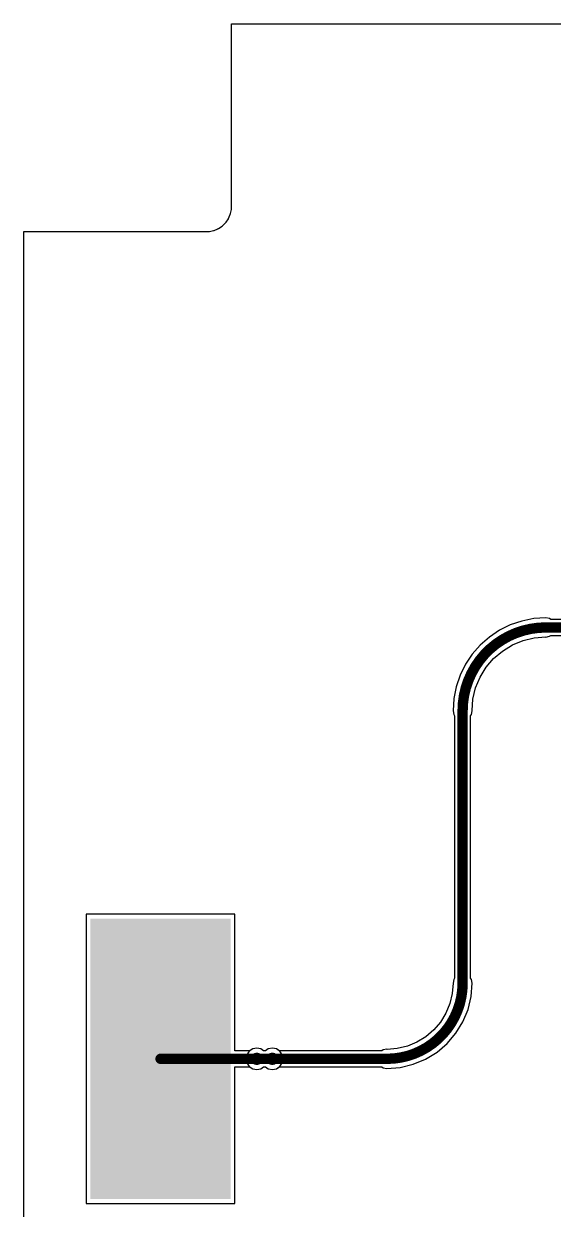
# Model space of a CAD drawing. Header units: millimetres. Extents: x 0.2 to 99.8, y 0.1 to 99.7.
# Drawn here: x 0.2 to 25.7, y 42.6 to 99.7 of the extents above; entities that cross this region are included whole.
import ezdxf

# ---------------------------------------------------------------- set-up
doc = ezdxf.new("R2010")
doc.units = ezdxf.units.MM
for name, color, linetype in [('BottomLayer', 5, 'Continuous'), ('TopLayer', 1, 'Continuous'), ('ViaHoleLayer', 16, 'Continuous')]:
    doc.layers.add(name, color=color, linetype=linetype)

# ---------------------------------------------------------------- blocks, each defined once
blk = doc.blocks.new('ANTENNA_PAD_4')
at = {"layer": 'TopLayer'}
blk.add_hatch(color=1, dxfattribs=at).paths.add_polyline_path([(-6.75, 3.337), (6.75, 3.337), (6.75, -3.413), (-6.75, -3.413)])

msp = doc.modelspace()

# ---------------------------------------------------------------- hatches: boundary and pattern name
at = {"layer": 'BottomLayer'}
h = msp.add_hatch(color=5, dxfattribs=at)
edge = h.paths.add_edge_path()
edge.add_arc((11.43, 49.86), 0.3, 0, 360)
h = msp.add_hatch(color=5, dxfattribs=at)
edge = h.paths.add_edge_path()
edge.add_arc((12.181, 49.86), 0.3, 0, 360)
at = {"layer": 'TopLayer'}
h = msp.add_hatch(color=1, dxfattribs=at)
edge = h.paths.add_edge_path()
edge.add_arc((11.43, 49.86), 0.3, 0, 360)
h = msp.add_hatch(color=1, dxfattribs=at)
edge = h.paths.add_edge_path()
edge.add_arc((12.181, 49.86), 0.3, 0, 360)
at = {"layer": 'ViaHoleLayer'}
h = msp.add_hatch(color=16, dxfattribs=at)
edge = h.paths.add_edge_path()
edge.add_arc((11.43, 49.86), 0.15, 0, 360)
h = msp.add_hatch(color=16, dxfattribs=at)
edge = h.paths.add_edge_path()
edge.add_arc((12.181, 49.86), 0.15, 0, 360)

# ---------------------------------------------------------------- linework, layer by layer
at = {"layer": 'BottomLayer'}
for p, q in [((10.217, 90.86), (10.217, 99.656)), ((10.217, 99.656), (89.809, 99.656)), ((10.17, 90.53), (10.208, 90.723)), ((10.208, 90.738), (10.212, 90.752)), ((10.208, 90.723), (10.208, 90.738)), ((10.212, 90.752), (10.216, 90.85)), ((10.216, 90.855), (10.217, 90.86)), ((10.216, 90.85), (10.216, 90.855)), ((9.955, 90.113), (10.064, 90.276)), ((10.064, 90.276), (10.072, 90.294)), ((10.072, 90.294), (10.083, 90.311)), ((10.083, 90.311), (10.158, 90.492)), ((10.158, 90.492), (10.162, 90.512)), ((10.162, 90.512), (10.17, 90.53)), ((0.217, 10.064), (0.217, 89.656)), ((0.217, 89.656), (9.013, 89.656)), ((9.013, 89.656), (9.018, 89.657)), ((9.018, 89.657), (9.023, 89.657)), ((9.023, 89.657), (9.121, 89.662)), ((9.121, 89.662), (9.135, 89.665)), ((9.135, 89.665), (9.15, 89.665)), ((9.15, 89.665), (9.343, 89.703)), ((9.343, 89.703), (9.361, 89.711)), ((9.361, 89.711), (9.381, 89.715)), ((9.381, 89.715), (9.562, 89.79)), ((9.562, 89.79), (9.579, 89.801)), ((9.579, 89.801), (9.597, 89.809)), ((9.597, 89.809), (9.76, 89.918)), ((9.76, 89.918), (9.775, 89.932)), ((9.775, 89.932), (9.791, 89.943)), ((9.791, 89.943), (9.93, 90.082)), ((9.93, 90.082), (9.941, 90.099)), ((9.941, 90.099), (9.955, 90.113)), ((23.632, 70.734), (23.108, 70.476)), ((24.185, 70.922), (23.632, 70.734)), ((24.758, 71.036), (24.185, 70.922)), ((25.341, 71.074), (24.758, 71.036)), ((25.518, 71.038), (25.341, 71.074)), ((25.341, 71.074), (25.341, 71.074)), ((25.582, 70.996), (25.518, 71.038)), ((29.997, 70.996), (25.582, 70.996)), ((23.108, 70.476), (22.622, 70.151)), ((24.786, 70.114), (25.334, 70.157)), ((25.334, 70.157), (25.341, 70.15)), ((25.341, 70.15), (25.518, 70.186)), ((25.518, 70.186), (25.582, 70.228)), ((25.582, 70.228), (29.997, 70.228)), ((22.182, 69.766), (21.797, 69.326)), ((22.622, 70.151), (22.182, 69.766)), ((23.254, 69.479), (23.729, 69.771)), ((23.729, 69.771), (24.244, 69.984)), ((24.244, 69.984), (24.786, 70.114)), ((25.341, 70.15), (25.341, 70.15)), ((21.797, 69.326), (21.472, 68.84)), ((22.469, 68.694), (22.83, 69.118)), ((22.83, 69.118), (23.254, 69.479)), ((21.472, 68.84), (21.214, 68.316)), ((22.177, 68.219), (22.469, 68.694)), ((21.214, 68.316), (21.026, 67.763)), ((21.964, 67.704), (22.177, 68.219)), ((21.026, 67.763), (20.912, 67.19)), ((21.834, 67.162), (21.964, 67.704)), ((20.912, 67.19), (20.874, 66.607)), ((21.791, 66.614), (21.834, 67.162)), ((20.874, 66.607), (20.874, 66.607)), ((20.874, 66.607), (20.91, 66.43)), ((20.91, 66.43), (20.952, 66.366)), ((20.952, 66.366), (20.952, 53.743)), ((21.72, 66.366), (21.762, 66.43)), ((21.72, 53.743), (21.72, 66.366)), ((21.762, 66.43), (21.798, 66.607)), ((21.798, 66.607), (21.791, 66.614)), ((21.798, 66.607), (21.798, 66.607)), ((20.91, 53.679), (20.874, 53.503)), ((20.952, 53.743), (20.91, 53.679)), ((21.762, 53.679), (21.72, 53.743)), ((21.798, 53.503), (21.762, 53.679)), ((20.88, 53.497), (20.841, 53.004)), ((20.874, 53.503), (20.874, 53.503)), ((20.874, 53.503), (20.88, 53.497)), ((21.751, 52.86), (21.801, 53.503)), ((21.801, 53.503), (21.798, 53.503)), ((20.724, 52.518), (20.533, 52.056)), ((20.841, 53.004), (20.724, 52.518)), ((21.6, 52.233), (21.751, 52.86)), ((20.533, 52.056), (20.272, 51.629)), ((21.354, 51.638), (21.6, 52.233)), ((20.272, 51.629), (19.947, 51.249)), ((21.017, 51.088), (21.354, 51.638)), ((19.567, 50.924), (19.14, 50.663)), ((19.947, 51.249), (19.567, 50.924)), ((20.598, 50.598), (21.017, 51.088)), ((11.067, 50.223), (10.956, 50.056)), ((11.234, 50.334), (11.067, 50.223)), ((11.43, 50.373), (11.234, 50.334)), ((11.626, 50.334), (11.43, 50.373)), ((11.761, 50.244), (11.626, 50.334)), ((11.85, 50.244), (11.761, 50.244)), ((11.985, 50.334), (11.85, 50.244)), ((12.181, 50.373), (11.985, 50.334)), ((12.377, 50.334), (12.181, 50.373)), ((12.512, 50.244), (12.377, 50.334)), ((17.453, 50.244), (12.512, 50.244)), ((17.517, 50.286), (17.453, 50.244)), ((17.693, 50.322), (17.517, 50.286)), ((17.699, 50.316), (17.693, 50.322)), ((17.693, 50.322), (17.693, 50.322)), ((18.192, 50.355), (17.699, 50.316)), ((18.678, 50.472), (18.192, 50.355)), ((19.14, 50.663), (18.678, 50.472)), ((20.108, 50.179), (20.598, 50.598)), ((10.956, 50.056), (10.917, 49.86)), ((10.917, 49.86), (10.956, 49.664)), ((10.956, 49.664), (11.067, 49.497)), ((18.963, 49.596), (19.558, 49.842)), ((19.558, 49.842), (20.108, 50.179)), ((11.067, 49.497), (11.234, 49.386)), ((11.234, 49.386), (11.43, 49.347)), ((11.43, 49.347), (11.626, 49.386)), ((11.626, 49.386), (11.761, 49.476)), ((11.761, 49.476), (11.85, 49.476)), ((11.85, 49.476), (11.985, 49.386)), ((11.985, 49.386), (12.181, 49.347)), ((12.181, 49.347), (12.377, 49.386)), ((12.377, 49.386), (12.512, 49.476)), ((12.512, 49.476), (17.453, 49.476)), ((17.453, 49.476), (17.517, 49.434)), ((17.517, 49.434), (17.693, 49.398)), ((17.693, 49.395), (18.336, 49.445)), ((17.693, 49.398), (17.693, 49.395)), ((18.336, 49.445), (18.963, 49.596))]:
    msp.add_line(p, q, dxfattribs=at)
at = {"layer": 'BottomLayer', "const_width": 0.499}
for points in [[(21.336, 66.607, -0.414214), (25.341, 70.612)], [(21.336, 53.503, -0.414214), (17.693, 49.86)]]:
    msp.add_lwpolyline(points, format="xyb", dxfattribs=at)
for points in [[(25.341, 70.612), (31.407, 70.612)], [(21.336, 53.503), (21.336, 66.607)], [(11.43, 49.86), (12.181, 49.86)], [(12.181, 49.86), (17.693, 49.86)]]:
    msp.add_lwpolyline(points, dxfattribs=at)
at = {"layer": 'BottomLayer', "const_width": 0.249}
for points in [[(25.217, 70.612, 1), (25.466, 70.612, 1)], [(25.217, 70.612, 1), (25.466, 70.612, 1)], [(21.211, 66.607, 1), (21.461, 66.607, 1)], [(21.211, 66.607, 1), (21.461, 66.607, 1)], [(21.211, 53.503, 1), (21.461, 53.503, 1)], [(21.211, 53.503, 1), (21.461, 53.503, 1)], [(11.305, 49.86, 1), (11.555, 49.86, 1)], [(12.056, 49.86, 1), (12.306, 49.86, 1)], [(12.056, 49.86, 1), (12.306, 49.86, 1)], [(17.569, 49.86, 1), (17.818, 49.86, 1)], [(17.569, 49.86, 1), (17.818, 49.86, 1)]]:
    msp.add_lwpolyline(points, format="xyb", close=True, dxfattribs=at)
at = {"layer": 'TopLayer'}
for p, q in [((10.217, 90.86), (10.217, 99.656)), ((10.217, 99.656), (89.809, 99.656)), ((10.17, 90.53), (10.208, 90.723)), ((10.208, 90.738), (10.212, 90.752)), ((10.208, 90.723), (10.208, 90.738)), ((10.212, 90.752), (10.216, 90.85)), ((10.216, 90.855), (10.217, 90.86)), ((10.216, 90.85), (10.216, 90.855)), ((9.955, 90.113), (10.064, 90.276)), ((10.064, 90.276), (10.072, 90.294)), ((10.072, 90.294), (10.083, 90.311)), ((10.083, 90.311), (10.158, 90.492)), ((10.158, 90.492), (10.162, 90.512)), ((10.162, 90.512), (10.17, 90.53)), ((0.217, 10.064), (0.217, 89.656)), ((0.217, 89.656), (9.013, 89.656)), ((9.013, 89.656), (9.018, 89.657)), ((9.018, 89.657), (9.023, 89.657)), ((9.023, 89.657), (9.121, 89.662)), ((9.121, 89.662), (9.135, 89.665)), ((9.135, 89.665), (9.15, 89.665)), ((9.15, 89.665), (9.343, 89.703)), ((9.343, 89.703), (9.361, 89.711)), ((9.361, 89.711), (9.381, 89.715)), ((9.381, 89.715), (9.562, 89.79)), ((9.562, 89.79), (9.579, 89.801)), ((9.579, 89.801), (9.597, 89.809)), ((9.597, 89.809), (9.76, 89.918)), ((9.76, 89.918), (9.775, 89.932)), ((9.775, 89.932), (9.791, 89.943)), ((9.791, 89.943), (9.93, 90.082)), ((9.93, 90.082), (9.941, 90.099)), ((9.941, 90.099), (9.955, 90.113)), ((10.379, 56.813), (3.223, 56.813)), ((3.223, 56.813), (3.223, 42.907)), ((10.379, 50.244), (10.379, 56.813)), ((11.099, 50.244), (10.379, 50.244)), ((11.234, 50.334), (11.099, 50.244)), ((11.43, 50.373), (11.234, 50.334)), ((11.626, 50.334), (11.43, 50.373)), ((11.761, 50.244), (11.626, 50.334)), ((11.85, 50.244), (11.761, 50.244)), ((11.985, 50.334), (11.85, 50.244)), ((12.181, 50.373), (11.985, 50.334)), ((12.377, 50.334), (12.181, 50.373)), ((12.544, 50.223), (12.377, 50.334)), ((12.655, 50.056), (12.544, 50.223)), ((12.544, 49.497), (12.655, 49.664)), ((12.694, 49.86), (12.655, 50.056)), ((12.655, 49.664), (12.694, 49.86)), ((10.379, 42.907), (10.379, 49.476)), ((10.379, 49.476), (11.099, 49.476)), ((11.099, 49.476), (11.234, 49.386)), ((11.234, 49.386), (11.43, 49.347)), ((11.43, 49.347), (11.626, 49.386)), ((11.626, 49.386), (11.761, 49.476)), ((11.761, 49.476), (11.85, 49.476)), ((11.85, 49.476), (11.985, 49.386)), ((11.985, 49.386), (12.181, 49.347)), ((12.181, 49.347), (12.377, 49.386)), ((12.377, 49.386), (12.544, 49.497)), ((3.223, 42.907), (10.379, 42.907))]:
    msp.add_line(p, q, dxfattribs=at)
at = {"layer": 'TopLayer', "const_width": 0.499}
for points in [[(6.801, 49.86), (11.43, 49.86)], [(11.43, 49.86), (12.181, 49.86)]]:
    msp.add_lwpolyline(points, dxfattribs=at)
at = {"layer": 'TopLayer', "const_width": 0.249}
for points in [[(6.676, 49.86, 1), (6.926, 49.86, 1)], [(11.305, 49.86, 1), (11.555, 49.86, 1)], [(11.305, 49.86, 1), (11.555, 49.86, 1)], [(12.056, 49.86, 1), (12.306, 49.86, 1)]]:
    msp.add_lwpolyline(points, format="xyb", close=True, dxfattribs=at)

# ---------------------------------------------------------------- block references
at = {"rotation": 90}
msp.add_blockref('ANTENNA_PAD_4', (6.763, 49.86), dxfattribs=at)

doc.saveas('drawing.dxf')
